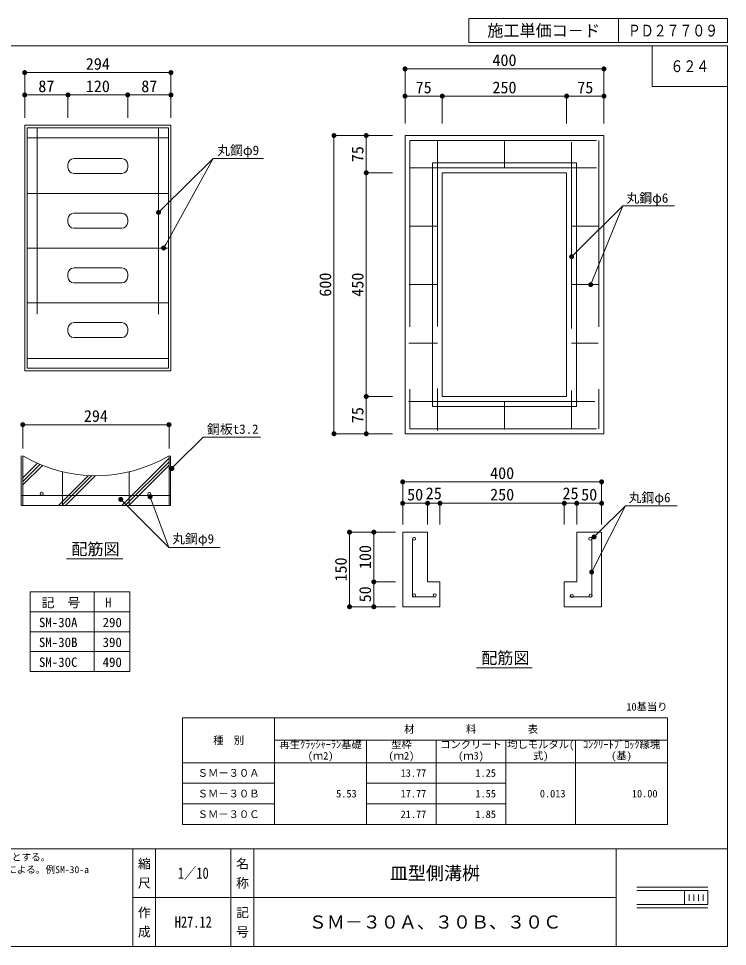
# Model space of a CAD drawing. Units: millimetres at full size, sheet at 1:10; some dimension numbers follow another scale. Extents: x 132 to 2870, y 2270 to 4137.
# Drawn here: x 1445 to 2870, y 2270 to 4137 of the extents above; entities that cross this region are included whole.
import ezdxf
from ezdxf.enums import TextEntityAlignment as Align

# ---------------------------------------------------------------- set-up
doc = ezdxf.new("R2010")
doc.units = ezdxf.units.MM
doc.header["$LTSCALE"] = 10
doc.linetypes.add('USER1', pattern=[50, 37.5, -12.5])
doc.linetypes.add('USER2', pattern=[100, 62.5, -12.5, 12.5, -12.5])
for name, color, linetype, lineweight in [('0_2', 7, 'Continuous', 13), ('_0-0_', 7, 'Continuous', 13), ('ハッチ', 4, 'Continuous', 13), ('寸法', 1, 'Continuous', 13), ('本体', 7, 'Continuous', 13)]:
    doc.layers.add(name, color=color, linetype=linetype, lineweight=lineweight)
doc.styles.add('@ＭＳ ゴシック', font='')
doc.styles.add('ＭＳ ゴシック', font='')
doc.styles.get('@ＭＳ ゴシック').set_extended_font_data('@MS Gothic')
doc.styles.get('ＭＳ ゴシック').set_extended_font_data('MS Gothic')

# ---------------------------------------------------------------- blocks, each defined once
blk = doc.blocks.new('filled_dot')
at = {"color": 0, "linetype": 'Continuous', "lineweight": -2, "const_width": 1.25}
blk.add_lwpolyline([(-0.625, 0, 1), (0.625, 0, 1)], format="xyb", close=True, dxfattribs=at)

msp = doc.modelspace()

# ---------------------------------------------------------------- linework, layer by layer
at = {"layer": '0_2'}
for p, q in [((1774.46, 2729.68), (1774.46, 2515.18)), ((1774.46, 2729.68), (2749.46, 2729.68)), ((1959.46, 2729.68), (1959.46, 2515.18)), ((2749.46, 2729.68), (2749.46, 2515.18)), ((1959.46, 2684.68), (2749.46, 2684.68)), ((2144.46, 2684.68), (2144.46, 2515.18)), ((2284.46, 2684.68), (2284.46, 2515.18)), ((2424.46, 2684.68), (2424.46, 2515.18)), ((2564.46, 2684.68), (2564.46, 2515.18)), ((1774.46, 2639.68), (2749.46, 2639.68)), ((1774.46, 2598.18), (1959.46, 2598.18)), ((2144.46, 2598.18), (2424.46, 2598.18)), ((1774.46, 2556.68), (1959.46, 2556.68)), ((2144.46, 2556.68), (2424.46, 2556.68)), ((1774.46, 2515.18), (2749.46, 2515.18)), ((2646.1, 2368.32), (1674.15, 2368.32))]:
    msp.add_line(p, q, dxfattribs=at)
at = {"layer": '_0-0_'}
for p, q in [((2349.83, 4136.71), (2869.94, 4136.71)), ((2349.83, 4136.71), (2349.83, 4088.33)), ((2651.03, 4136.71), (2651.03, 4088.33)), ((2869.94, 4136.71), (2869.94, 4088.33)), ((2349.83, 4088.33), (2869.94, 4088.33)), ((2718.6, 4081.85), (2718.6, 3999.85)), ((2869.94, 3999.85), (2718.6, 3999.85)), ((1674.15, 2466.61), (1674.15, 2270.04)), ((1720.12, 2466.61), (1720.12, 2270.04)), ((1871.59, 2466.61), (1871.59, 2270.15)), ((1917.56, 2466.61), (1917.56, 2270.04)), ((2646.1, 2466.61), (2646.1, 2270.04))]:
    msp.add_line(p, q, dxfattribs=at)
at = {"layer": '_0-0_', "color": 3}
for p, q in [((1541.01, 3049.71), (1654.24, 3049.71)), ((2365.23, 2830.75), (2477.47, 2830.75))]:
    msp.add_line(p, q, dxfattribs=at)
at = {"layer": '_0-0_', "color": 6}
msp.add_line((131.82, 2466.61), (2869.94, 2466.61), dxfattribs=at)
msp.add_lwpolyline([(2869.94, 4081.85), (131.82, 4081.85), (131.82, 2270.04), (2869.94, 2270.04)], close=True, dxfattribs=at)
at = {"layer": 'ハッチ'}
for p, q in [((1652.06, 3157.06), (1747.12, 3252.12)), ((1453.12, 3212.68), (1482.44, 3242)), ((1453.12, 3205.61), (1487.38, 3239.86)), ((1659.13, 3157.06), (1747.12, 3245.05)), ((1524.78, 3157.06), (1585.17, 3217.44)), ((1531.85, 3157.06), (1591.97, 3217.17))]:
    msp.add_line(p, q, dxfattribs=at)
at = {"layer": 'ハッチ', "linetype": 'USER1'}
for p, q in [((1453.12, 3198.54), (1492.39, 3237.8)), ((1666.2, 3157.06), (1747.12, 3237.98)), ((1538.92, 3157.06), (1598.93, 3217.06))]:
    msp.add_line(p, q, dxfattribs=at)
at = {"layer": '寸法'}
for p, q in [((2221.63, 4035.52), (2621.63, 4035.52)), ((2221.63, 3925.77), (2221.63, 4035.52)), ((2621.63, 3925.77), (2621.63, 4035.52)), ((1750.97, 4028.02), (1456.97, 4028.02)), ((1456.97, 3936.71), (1456.97, 4028.02)), ((1750.97, 3936.71), (1750.97, 4028.02)), ((1456.97, 3983.09), (1543.97, 3983.09)), ((1456.97, 3936.71), (1456.97, 3983.09)), ((1543.97, 3959.9), (1543.97, 3983.09)), ((1543.97, 3983.09), (1663.97, 3983.09)), ((1543.97, 3936.71), (1543.97, 3983.09)), ((1663.97, 3936.71), (1663.97, 3983.09)), ((1663.97, 3983.09), (1750.97, 3983.09)), ((1663.97, 3936.71), (1663.97, 3983.09)), ((1750.97, 3936.71), (1750.97, 3983.09)), ((2221.63, 3980.64), (2296.63, 3980.64)), ((2221.63, 3925.77), (2221.63, 3980.64)), ((2296.63, 3925.77), (2296.63, 3980.64)), ((2296.63, 3980.64), (2546.63, 3980.64)), ((2296.63, 3925.77), (2296.63, 3980.64)), ((2546.63, 3925.77), (2546.63, 3980.64)), ((2546.63, 3980.64), (2621.63, 3980.64)), ((2546.63, 3925.77), (2546.63, 3980.64)), ((2621.63, 3925.77), (2621.63, 3980.64)), ((2078.8, 3901.42), (2078.8, 3301.42)), ((2196.78, 3901.42), (2078.8, 3901.42)), ((2143.68, 3901.42), (2143.68, 3826.42)), ((2196.78, 3901.42), (2143.68, 3901.42)), ((2196.78, 3826.42), (2143.68, 3826.42)), ((2143.68, 3826.42), (2143.68, 3376.42)), ((2196.78, 3826.42), (2143.68, 3826.42)), ((2196.78, 3376.42), (2143.68, 3376.42)), ((2143.68, 3376.42), (2143.68, 3301.42)), ((2196.78, 3376.42), (2143.68, 3376.42)), ((1453.12, 3319.72), (1747.12, 3319.72)), ((1453.12, 3271.83), (1453.12, 3319.72)), ((1747.12, 3271.83), (1747.12, 3319.72)), ((2196.78, 3301.42), (2078.8, 3301.42)), ((2196.78, 3301.42), (2143.68, 3301.42)), ((2616.96, 3204.68), (2216.96, 3204.68)), ((2216.96, 3118.61), (2216.96, 3204.68)), ((2616.96, 3118.61), (2616.96, 3204.68)), ((2216.96, 3161.65), (2266.96, 3161.65)), ((2216.96, 3118.61), (2216.96, 3161.65)), ((2246.96, 3161.65), (2311.96, 3161.65)), ((2266.96, 3118.61), (2266.96, 3161.65)), ((2266.96, 3118.61), (2266.96, 3161.65)), ((2266.96, 3161.65), (2291.96, 3161.65)), ((2291.96, 3118.61), (2291.96, 3161.65)), ((2291.96, 3161.65), (2541.96, 3161.65)), ((2291.96, 3118.61), (2291.96, 3161.65)), ((2521.96, 3161.65), (2586.96, 3161.65)), ((2541.96, 3118.61), (2541.96, 3161.65)), ((2541.96, 3118.61), (2541.96, 3161.65)), ((2541.96, 3161.65), (2566.96, 3161.65)), ((2566.96, 3118.61), (2566.96, 3161.65)), ((2566.96, 3161.65), (2616.96, 3161.65)), ((2566.96, 3118.61), (2566.96, 3161.65)), ((2616.96, 3118.61), (2616.96, 3161.65)), ((2110.08, 3103.4), (2110.08, 2953.4)), ((2202.32, 3103.4), (2110.08, 3103.4)), ((2158.91, 3103.4), (2158.91, 3003.4)), ((2202.32, 3103.4), (2158.91, 3103.4)), ((2202.32, 3003.4), (2158.91, 3003.4)), ((2158.91, 3003.4), (2158.91, 2953.4)), ((2202.32, 3003.4), (2158.91, 3003.4)), ((2202.32, 2953.4), (2110.08, 2953.4)), ((2202.32, 2953.4), (2158.91, 2953.4))]:
    msp.add_line(p, q, dxfattribs=at)
at = {"layer": '寸法', "color": 3}
for p, q in [((1467.59, 2983.25), (1668.23, 2983.25)), ((1467.59, 2983.25), (1467.59, 2823.25)), ((1596.3, 2983.25), (1596.3, 2823.25)), ((1668.23, 2983.25), (1668.23, 2823.25)), ((1467.59, 2943.25), (1668.23, 2943.25)), ((1467.59, 2903.25), (1668.23, 2903.25)), ((1467.59, 2863.25), (1668.23, 2863.25)), ((1467.59, 2823.25), (1668.23, 2823.25))]:
    msp.add_line(p, q, dxfattribs=at)
at = {"layer": '寸法'}
for points in [[(1725.97, 3746.86), (1733.09, 3753.88), (1835.98, 3855.33), (1937.4, 3855.33)], [(1736.21, 3675.07), (1741.05, 3683.82), (1835.98, 3855.33), (1902.39, 3855.33)], [(2556.63, 3657.74), (2563.75, 3664.77), (2659.93, 3759.81), (2763.59, 3759.81)], [(2595.14, 3601.42), (2598.93, 3610.68), (2659.93, 3759.81), (2728.23, 3759.81)], [(1752.74, 3231.62), (1759.81, 3238.7), (1815.66, 3294.55), (1931.09, 3294.55)], [(1709.03, 3174.71), (1712.49, 3165.33), (1746.53, 3072.94), (1771.16, 3072.94)], [(1649.97, 3169.42), (1657.04, 3162.35), (1746.53, 3072.94), (1849.95, 3072.94)], [(2596.96, 3023.01), (2601.49, 3031.92), (2664.81, 3156.73), (2733.12, 3156.73)], [(2601.89, 3093.81), (2608.96, 3100.88), (2664.81, 3156.73), (2768.89, 3156.73)]]:
    msp.add_lwpolyline(points, dxfattribs=at)
at = {"layer": '本体'}
for p, q in [((1456.97, 3922.07), (1456.97, 3428.07)), ((1456.97, 3922.07), (1750.97, 3922.07)), ((1750.97, 3922.07), (1750.97, 3428.07)), ((1461.97, 3917.08), (1461.97, 3433.07)), ((1461.97, 3917.08), (1745.97, 3917.08)), ((1745.97, 3917.08), (1745.97, 3433.07)), ((2221.63, 3901.42), (2221.63, 3301.42)), ((2221.63, 3901.42), (2621.63, 3901.42)), ((2621.63, 3901.42), (2621.63, 3301.42)), ((1555.97, 3855.07), (1651.97, 3855.07)), ((1543.97, 3837.07), (1543.97, 3843.08)), ((1663.97, 3843.08), (1663.97, 3837.07)), ((1555.97, 3825.07), (1651.97, 3825.07)), ((2296.63, 3826.42), (2546.63, 3826.42)), ((2296.63, 3826.42), (2296.63, 3376.42)), ((2546.63, 3826.42), (2546.63, 3376.42)), ((1651.97, 3745.08), (1555.97, 3745.08)), ((1543.97, 3727.07), (1543.97, 3733.08)), ((1651.97, 3715.07), (1555.97, 3715.07)), ((1663.97, 3733.08), (1663.97, 3727.07)), ((1543.97, 3617.07), (1543.97, 3623.07)), ((1651.97, 3635.07), (1555.97, 3635.07)), ((1663.97, 3623.07), (1663.97, 3617.07)), ((1651.97, 3605.07), (1555.97, 3605.07)), ((1543.97, 3507.07), (1543.97, 3513.07)), ((1651.97, 3525.07), (1555.97, 3525.07)), ((1663.97, 3513.07), (1663.97, 3507.07)), ((1651.97, 3495.07), (1555.97, 3495.07)), ((1456.97, 3428.07), (1750.97, 3428.07)), ((1461.97, 3433.07), (1745.97, 3433.07)), ((2296.63, 3376.42), (2546.63, 3376.42)), ((2221.63, 3301.42), (2621.63, 3301.42)), ((1450.12, 3157.06), (1450.12, 3257.06)), ((1453.12, 3157.06), (1453.12, 3257.06)), ((1747.12, 3157.06), (1747.12, 3257.06)), ((1750.12, 3157.06), (1750.12, 3257.06)), ((1450.12, 3157.06), (1750.12, 3157.06)), ((2216.96, 3103.4), (2216.96, 2953.4)), ((2216.96, 3103.4), (2266.96, 3103.4)), ((2266.96, 3103.4), (2266.96, 3003.4)), ((2566.96, 3103.4), (2616.96, 3103.4)), ((2566.96, 3103.4), (2566.96, 3003.4)), ((2616.96, 3103.4), (2616.96, 2953.4)), ((2266.96, 3003.4), (2291.96, 3003.4)), ((2291.96, 3003.4), (2291.96, 2953.4)), ((2541.96, 3003.4), (2541.96, 2953.4)), ((2541.96, 3003.4), (2566.96, 3003.4)), ((2216.96, 2953.4), (2291.96, 2953.4)), ((2541.96, 2953.4), (2616.96, 2953.4)), ((2687.61, 2389.27), (2830.64, 2389.27)), ((2687.61, 2382.43), (2830.64, 2382.43)), ((2783.39, 2382.43), (2783.39, 2354.22)), ((2792.98, 2368.32), (2792.98, 2374.69)), ((2802.44, 2368.32), (2802.44, 2374.69)), ((2811.9, 2368.32), (2811.9, 2374.69)), ((2821.36, 2368.32), (2821.36, 2374.69)), ((2830.64, 2382.43), (2830.64, 2354.22)), ((2687.61, 2354.22), (2830.64, 2354.22)), ((2792.98, 2368.32), (2792.98, 2361.96)), ((2802.44, 2368.32), (2802.44, 2361.96)), ((2811.9, 2368.32), (2811.9, 2361.96)), ((2821.36, 2368.32), (2821.36, 2361.96)), ((2687.61, 2347.38), (2830.64, 2347.38))]:
    msp.add_line(p, q, dxfattribs=at)
at = {"layer": '本体', "linetype": 'USER1'}
for p, q in [((1481.97, 3917.08), (1481.97, 3433.07)), ((1725.97, 3917.08), (1725.97, 3433.07)), ((1461.97, 3897.08), (1745.97, 3897.08)), ((2231.63, 3891.42), (2231.63, 3311.42)), ((2231.63, 3891.42), (2611.63, 3891.42)), ((2286.63, 3892.23), (2286.63, 3308)), ((2421.63, 3890.3), (2421.63, 3836.42)), ((2556.63, 3888.37), (2556.63, 3311.54)), ((2611.63, 3891.42), (2611.63, 3311.42)), ((2231.52, 3836.42), (2612.66, 3836.42)), ((1461.97, 3785.07), (1745.97, 3785.07)), ((2230.8, 3718.92), (2286.63, 3718.92)), ((2556.63, 3718.92), (2611.8, 3718.92)), ((1461.97, 3675.07), (1745.97, 3675.07)), ((2230.08, 3601.42), (2286.63, 3601.42)), ((2556.63, 3601.42), (2610.94, 3601.42)), ((1461.97, 3565.07), (1745.97, 3565.07)), ((2229.36, 3483.92), (2286.63, 3483.92)), ((2556.63, 3483.92), (2610.07, 3483.92)), ((1461.97, 3453.07), (1745.97, 3453.07)), ((2228.64, 3366.42), (2609.21, 3366.42)), ((2421.63, 3366.42), (2421.63, 3309.77)), ((2231.63, 3311.42), (2611.63, 3311.42)), ((1533.12, 3157.06), (1533.12, 3224.9)), ((1667.12, 3157.06), (1667.12, 3224.9)), ((1450.12, 3177.06), (1750.12, 3177.06)), ((2236.96, 3090.94), (2236.96, 2973.4)), ((2596.96, 3092.15), (2596.96, 2973.4)), ((2236.96, 2973.4), (2283.83, 2973.4)), ((2553.26, 2973.4), (2596.96, 2973.4))]:
    msp.add_line(p, q, dxfattribs=at)
at = {"layer": '本体', "linetype": 'USER2'}
for p, q in [((2276.63, 3846.42), (2566.63, 3846.42)), ((2276.63, 3846.42), (2276.63, 3356.42)), ((2566.63, 3846.42), (2566.63, 3356.42)), ((2276.63, 3356.42), (2566.63, 3356.42))]:
    msp.add_line(p, q, dxfattribs=at)
at = {"layer": '本体'}
for centre in [(1490.94, 3180.78), (1707.49, 3180.23), (2239.82, 3090.33), (2594.24, 3090.33), (2239.82, 2976.41), (2281.41, 2976.41), (2556.87, 2975.2), (2594.84, 2975.8)]:
    msp.add_circle(centre, 3, dxfattribs=at)
for centre, radius, start, end in [((1555.97, 3843.08), 12, 90, 180), ((1651.97, 3843.08), 12, 0, 90), ((1555.97, 3837.07), 12, 180, 270), ((1651.97, 3837.07), 12, 270, 0), ((1555.97, 3733.08), 12, 90, 180), ((1651.97, 3733.08), 12, 0, 90), ((1555.97, 3727.07), 12, 180, 270), ((1651.97, 3727.07), 12, 270, 0), ((1555.97, 3623.07), 12, 90, 180), ((1651.97, 3623.07), 12, 0, 90), ((1555.97, 3617.07), 12, 180, 270), ((1651.97, 3617.07), 12, 270, 0), ((1555.97, 3513.07), 12, 90, 180), ((1651.97, 3513.07), 12, 0, 90), ((1555.97, 3507.07), 12, 180, 270), ((1651.97, 3507.07), 12, 270, 0), ((1600.12, 3507.17), 290.11, 239.55575, 300.44422)]:
    msp.add_arc(centre, radius, start, end, dxfattribs=at)

# ---------------------------------------------------------------- block references
at = {"layer": '寸法', "xscale": 4, "yscale": 4}
for p in [(1456.97, 4028.02), (2221.63, 4035.52), (1456.97, 3983.09), (1543.97, 3983.09), (1663.97, 3983.09), (2221.63, 3980.64), (2296.63, 3980.64), (2546.63, 3980.64), (1453.12, 3319.72), (2216.96, 3204.68), (2216.96, 3161.65), (2291.96, 3161.65), (2291.96, 3161.65), (2566.96, 3161.65), (2566.96, 3161.65)]:
    msp.add_blockref('filled_dot', p, dxfattribs=at)
for p, rotation in [((1750.97, 4028.02), 180), ((2621.63, 4035.52), 180), ((1543.97, 3983.09), 180), ((1663.97, 3983.09), 180), ((1750.97, 3983.09), 180), ((2296.63, 3980.64), 180), ((2546.63, 3980.64), 180), ((2621.63, 3980.64), 180), ((2078.8, 3901.42), 270), ((2143.68, 3901.42), 270), ((2143.68, 3826.42), 90), ((2143.68, 3826.42), 270), ((1725.97, 3746.86), 44.6), ((1736.21, 3675.07), 61), ((2556.63, 3657.74), 44.7), ((2595.14, 3601.42), 67.8), ((2143.68, 3376.42), 90), ((2143.68, 3376.42), 270), ((1747.12, 3319.72), 180), ((2078.8, 3301.42), 90), ((2143.68, 3301.42), 90), ((1752.74, 3231.62), 45), ((2616.96, 3204.68), 180), ((1649.97, 3169.42), 315), ((1709.03, 3174.71), 290.2), ((2266.96, 3161.65), 180), ((2266.96, 3161.65), 180), ((2541.96, 3161.65), 180), ((2541.96, 3161.65), 180), ((2616.96, 3161.65), 180), ((2110.08, 3103.4), 270), ((2158.91, 3103.4), 270), ((2601.89, 3093.81), 45), ((2596.96, 3023.01), 63.1), ((2158.91, 3003.4), 90), ((2158.91, 3003.4), 270), ((2110.08, 2953.4), 90), ((2158.91, 2953.4), 90)]:
    msp.add_blockref('filled_dot', p, dxfattribs=dict(at, rotation=rotation))

# ---------------------------------------------------------------- texts
at = {"layer": '_0-0_', "style": 'ＭＳ ゴシック'}
for s, height, p in [('施工単価コ－ド', 23.74, (2500.43, 4112.52)), ('材\u3000\u3000\u3000\u3000\u3000料\u3000\u3000\u3000\u3000\u3000表', 15.19, (2354.46, 2707.18)), ('種\u3000別', 15.19, (1866.96, 2684.68)), ('ＳＭ－３０Ａ', 15.19, (1866.96, 2618.93)), ('ＳＭ－３０Ｂ', 15.19, (1866.96, 2577.43)), ('ＳＭ－３０Ｃ', 15.19, (1866.96, 2535.93)), ('皿型側溝桝', 26.58, (2281.83, 2417.47)), ('ＳＭ－３０Ａ、３０Ｂ、３０Ｃ', 26.58, (2281.83, 2319.18))]:
    msp.add_text(s, height=height, dxfattribs=at).set_placement(p, align=Align.MIDDLE_CENTER)
at = {"layer": '_0-0_', "style": 'ＭＳ ゴシック', "width": 0.8}
for s, height, p in [('ＰＤ２７７０９', 23.74, (2760.49, 4112.52)), ('６２４', 23.74, (2794.27, 4040.85)), ('1／10', 22.79, (1795.86, 2417.47)), ('H27.12', 22.79, (1795.86, 2319.18))]:
    msp.add_text(s, height=height, dxfattribs=at).set_placement(p, align=Align.MIDDLE_CENTER)
at = {"layer": '_0-0_', "color": 3, "style": 'ＭＳ ゴシック'}
for p in [(1550.64, 3050.54), (2374.86, 2831.58)]:
    msp.add_text('配筋図', height=23.74, dxfattribs=at).set_placement(p, align=Align.BOTTOM_LEFT)
at = {"layer": '_0-0_', "style": 'ＭＳ ゴシック'}
for s, p in [('10基当り', (2749.46, 2752.18)), ('13.77', (2264.46, 2618.93)), ('1.25', (2404.46, 2618.93)), ('5.53', (2124.46, 2577.43)), ('17.77', (2264.46, 2577.43)), ('1.55', (2404.46, 2577.43)), ('0.013', (2544.46, 2577.43)), ('10.00', (2729.46, 2577.43)), ('21.77', (2264.46, 2535.93)), ('1.85', (2404.46, 2535.93))]:
    msp.add_text(s, height=15.19, dxfattribs=at).set_placement(p, align=Align.MIDDLE_RIGHT)
for s, p in [('再生ｸﾗｯｼｬｰﾗﾝ基礎', (1969.08, 2683.85)), ('型枠', (2193.74, 2683.85)), ('コンクリート', (2292.3, 2683.85)), ('均しモルタル(', (2427.12, 2683.85)), ('ｺﾝｸﾘｰﾄﾌﾞﾛｯｸ縁塊', (2579.26, 2683.85)), ('(ｍ2)', (2026.06, 2661.23)), ('(ｍ2)', (2188.56, 2661.23)), ('(ｍ3)', (2328.56, 2661.23)), ('式)', (2478.92, 2661.23)), ('(基)', (2636.24, 2661.23))]:
    msp.add_text(s, height=15.19, dxfattribs=at).set_placement(p, align=Align.TOP_LEFT)
at = {"layer": '_0-0_', "style": '@ＭＳ ゴシック'}
for s, p in [(' 縮 尺 ', (1697.14, 2417.47)), ('名 称', (1894.57, 2417.47)), ('作 成', (1697.14, 2319.18)), ('記 号', (1894.57, 2319.18))]:
    msp.add_text(s, height=18.99, rotation=270, dxfattribs=at).set_placement(p, align=Align.MIDDLE_CENTER)
at = {"layer": '寸法', "style": 'ＭＳ ゴシック'}
for s, p in [('294', (1603.97, 4045.52)), ('400', (2421.63, 4053.02)), ('87', (1500.47, 4000.59)), ('120', (1603.97, 4000.59)), ('87', (1707.47, 4000.59)), ('75', (2259.13, 3998.14)), ('250', (2421.63, 3998.14)), ('75', (2584.13, 3998.14)), ('294', (1600.12, 3337.22)), ('400', (2416.96, 3222.18)), ('25', (2279.46, 3181.65)), ('25', (2554.46, 3181.65)), ('50', (2241.96, 3179.15)), ('250', (2416.96, 3179.15)), ('50', (2591.96, 3179.15))]:
    msp.add_text(s, height=23.74, dxfattribs=at).set_placement(p, align=Align.MIDDLE_CENTER)
at = {"layer": '寸法', "color": 3, "style": 'ＭＳ ゴシック'}
for s, p in [('丸鋼φ9', (1843.86, 3856.49)), ('丸鋼φ6', (2666.67, 3760.46)), ('鋼板t3.2', (1823.61, 3295.61)), ('丸鋼φ6', (2671.1, 3157.87)), ('丸鋼φ9', (1753.36, 3075.04)), ('記\u3000号', (1490.71, 2946.68)), ('H', (1618.71, 2946.68)), ('SM-30A', (1485.52, 2906.68)), ('290', (1613.53, 2906.68)), ('SM-30B', (1485.52, 2866.68)), ('390', (1613.53, 2866.68)), ('SM-30C', (1485.52, 2826.68)), ('490', (1613.53, 2826.68))]:
    msp.add_text(s, height=18.99, dxfattribs=at).set_placement(p, align=Align.BOTTOM_LEFT)
at = {"layer": '寸法', "style": 'ＭＳ ゴシック'}
for s, p in [('75', (2126.18, 3863.92)), ('600', (2061.3, 3601.42)), ('450', (2126.18, 3601.42)), ('75', (2126.18, 3338.92)), ('100', (2141.41, 3053.4)), ('150', (2092.58, 3028.4)), ('50', (2141.41, 2978.4))]:
    msp.add_text(s, height=23.74, rotation=90, dxfattribs=at).set_placement(p, align=Align.MIDDLE_CENTER)
at = {"layer": '本体', "style": 'ＭＳ ゴシック'}
for s, p in [('○コンクリートブロック蓋及び縁塊は、JIS規格同等品とする。', (955.05, 2456.73)), ('○表面仕上は、a…小叩き、b…洗い出しとし図面特記による。例SM-30-a', (955.05, 2431.73))]:
    msp.add_text(s, height=14.24, dxfattribs=at).set_placement(p, align=Align.TOP_LEFT)

doc.saveas('drawing.dxf')
